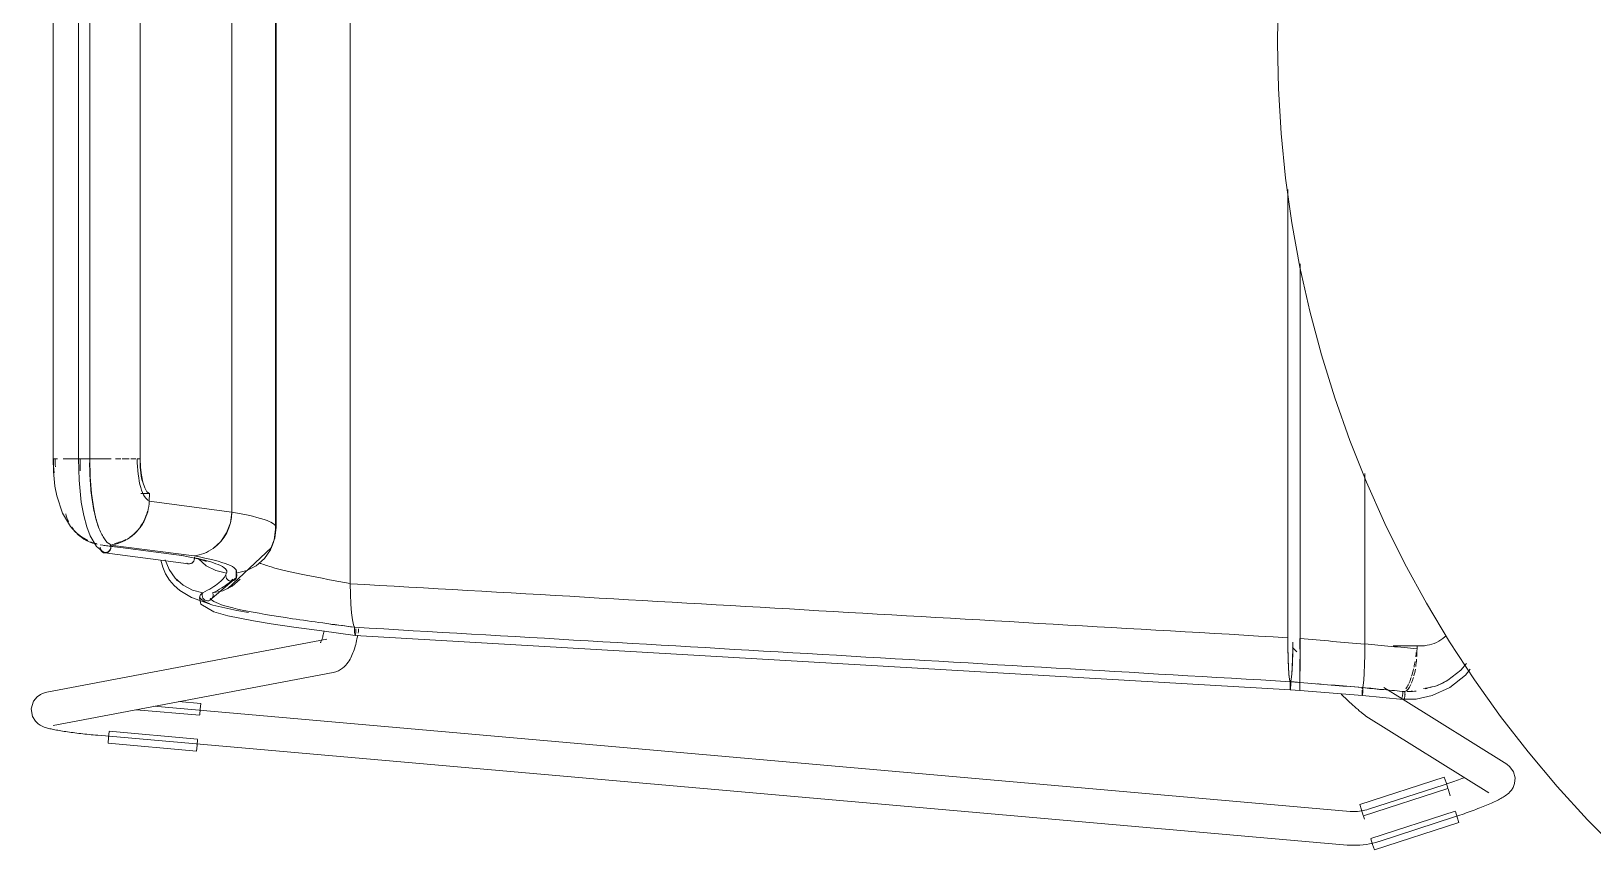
# Model space of a CAD drawing. Header units: millimetres. Extents: x 155927 to 317870, y -36033 to 97293.
# Drawn here: x 174353 to 174907, y 12019 to 12310 of the extents above; entities that cross this region are included whole.
import ezdxf

# ---------------------------------------------------------------- set-up
doc = ezdxf.new("R2010")
doc.units = ezdxf.units.MM
doc.header["$MEASUREMENT"] = 0
doc.layers.add('I-FURN', color=8, linetype='CONTINUOUS', lineweight=9)

msp = doc.modelspace()

# ---------------------------------------------------------------- linework, layer by layer
at = {"layer": 'I-FURN'}
for p, q in [((174466.32, 12497.7), (174466.32, 12114.3)), ((174466.32, 12114.3), (174466.32, 12497.7)), ((174439.82, 12478.39), (174439.82, 12133.6)), ((174439.82, 12133.6), (174439.82, 12478.39)), ((174424.22, 12472.35), (174424.22, 12139.64)), ((174424.22, 12139.64), (174424.22, 12472.35)), ((174360.86, 12453.42), (174360.86, 12158.57)), ((174369.89, 12453.42), (174369.89, 12158.57)), ((174373.86, 12158.57), (174373.86, 12453.42)), ((174391.7, 12453.42), (174391.7, 12158.57)), ((174391.76, 12158.57), (174391.76, 12453.42)), ((174439.97, 12134.14), (174439.97, 12438.94)), ((174795.45, 12314.63), (174795.36, 12306)), ((174795.36, 12306), (174795.68, 12290)), ((174795.68, 12290), (174796.64, 12274.03)), ((174796.64, 12274.03), (174798.24, 12258.11)), ((174798.24, 12258.11), (174800.47, 12242.27)), ((174799.06, 12254.14), (174799.06, 12095.04)), ((174799.06, 12095.04), (174799.06, 12254.14)), ((174800.47, 12242.27), (174803.33, 12226.53)), ((174803.33, 12226.53), (174806.82, 12210.91)), ((174803.37, 12227.78), (174803.37, 12094.78)), ((174803.37, 12094.78), (174803.37, 12227.78)), ((174806.82, 12210.91), (174810.94, 12195.45)), ((174810.94, 12195.45), (174815.67, 12180.17)), ((174815.67, 12180.17), (174821, 12165.09)), ((174821, 12165.09), (174826.94, 12150.23)), ((174360.86, 12158.57), (174361.03, 12158.57)), ((174360.94, 12154.05), (174360.86, 12158.57)), ((174362.35, 12158.57), (174360.87, 12158.57)), ((174361.46, 12148.84), (174360.94, 12154.05)), ((174366.95, 12158.57), (174364.38, 12158.57)), ((174366.97, 12158.57), (174370.14, 12158.57)), ((174370.14, 12158.57), (174367.12, 12158.57)), ((174373.85, 12158.57), (174369.89, 12158.57)), ((174370.04, 12151.01), (174369.89, 12158.57)), ((174369.89, 12158.57), (174369.96, 12158.57)), ((174369.96, 12158.57), (174370.16, 12158.57)), ((174370.16, 12158.57), (174370.46, 12158.57)), ((174370.46, 12158.57), (174370.85, 12158.57)), ((174370.85, 12158.57), (174371.31, 12158.57)), ((174371.31, 12158.57), (174371.8, 12158.57)), ((174371.8, 12158.57), (174372.3, 12158.57)), ((174372.3, 12158.57), (174372.77, 12158.57)), ((174372.77, 12158.57), (174373.19, 12158.57)), ((174373.19, 12158.57), (174373.52, 12158.57)), ((174373.52, 12158.57), (174373.74, 12158.57)), ((174373.74, 12158.57), (174373.85, 12158.57)), ((174373.83, 12158.57), (174377.64, 12158.57)), ((174377.64, 12158.57), (174373.83, 12158.57)), ((174373.85, 12158.57), (174373.94, 12152.16)), ((174381.39, 12158.57), (174377.83, 12158.57)), ((174384.86, 12158.57), (174383.02, 12158.57)), ((174387.84, 12158.57), (174385.38, 12158.57)), ((174390.17, 12158.57), (174388.43, 12158.57)), ((174391.86, 12155.53), (174391.76, 12158.57)), ((174392.18, 12152.68), (174391.86, 12155.53)), ((174826.34, 12092.84), (174826.34, 12153.32)), ((174826.34, 12153.32), (174826.34, 12092.84)), ((174362.11, 12145.35), (174361.46, 12148.84)), ((174370.84, 12143.12), (174370.04, 12151.01)), ((174373.94, 12152.16), (174374.42, 12146.17)), ((174392.69, 12150.19), (174392.18, 12152.68)), ((174393.36, 12148.21), (174392.69, 12150.19)), ((174394.15, 12146.85), (174393.36, 12148.21)), ((174826.94, 12150.23), (174833.46, 12135.62)), ((174364.13, 12139.19), (174362.11, 12145.35)), ((174371.71, 12138.41), (174370.84, 12143.12)), ((174374.42, 12146.17), (174375.25, 12140.74)), ((174392.01, 12146.22), (174395.01, 12146.22)), ((174395.01, 12146.22), (174394.15, 12146.85)), ((174394.95, 12143.5), (174395.01, 12146.22)), ((174424.22, 12139.64), (174394.95, 12143.5)), ((174367, 12134.48), (174364.13, 12139.19)), ((174372.79, 12134.36), (174371.71, 12138.41)), ((174375.25, 12140.74), (174376.05, 12137.24)), ((174376.05, 12137.24), (174376.93, 12134.41)), ((174423.75, 12135.87), (174424.22, 12139.64)), ((174368.83, 12132.5), (174367, 12134.48)), ((174370.9, 12130.83), (174368.83, 12132.5)), ((174373.98, 12131.2), (174372.79, 12134.36)), ((174376.28, 12127.37), (174373.98, 12131.2)), ((174376.93, 12134.41), (174377.12, 12133.9)), ((174420.35, 12129.21), (174422.43, 12132.32)), ((174422.43, 12132.32), (174423.75, 12135.87)), ((174439.82, 12133.6), (174439.34, 12129.81)), ((174439.35, 12129.81), (174439.82, 12133.6)), ((174439.53, 12130.39), (174439.97, 12134.14)), ((174833.46, 12135.62), (174840.56, 12121.28)), ((174373.17, 12129.5), (174370.9, 12130.83)), ((174378.66, 12125.47), (174376.28, 12127.37)), ((174407.3, 12124.11), (174377.6, 12127.96)), ((174383.57, 12127.19), (174378.8, 12127.8)), ((174410.85, 12124.09), (174381.15, 12127.94)), ((174417.61, 12126.72), (174420.35, 12129.21)), ((174422.71, 12112.43), (174438.4, 12127.03)), ((174437.98, 12126.25), (174435.81, 12123.11)), ((174435.81, 12123.11), (174437.98, 12126.24)), ((174437.81, 12125.93), (174439.53, 12130.39)), ((174439.34, 12129.81), (174437.98, 12126.25)), ((174437.98, 12126.24), (174439.35, 12129.81)), ((174438.4, 12127.03), (174439.11, 12128.95)), ((174408.94, 12121.26), (174379.16, 12125.12)), ((174399.09, 12122.58), (174399.75, 12120.07)), ((174399.75, 12120.07), (174400.78, 12117.7)), ((174400.6, 12122.72), (174402, 12119.2)), ((174412.81, 12122.86), (174406.52, 12124.24)), ((174408.26, 12121.5), (174408.7, 12121.31)), ((174408.7, 12121.31), (174409.17, 12121.25)), ((174409.17, 12121.25), (174409.64, 12121.32)), ((174409.64, 12121.32), (174410.08, 12121.5)), ((174410.08, 12121.5), (174410.47, 12121.8)), ((174410.47, 12121.8), (174410.77, 12122.18)), ((174410.77, 12122.18), (174410.96, 12122.63)), ((174410.96, 12122.63), (174411.04, 12123.12)), ((174411.04, 12123.12), (174411, 12123.62)), ((174412.34, 12123.11), (174415.21, 12120.6)), ((174415.24, 12122.11), (174412.81, 12122.86)), ((174415.21, 12120.6), (174418.61, 12118.84)), ((174432.93, 12120.6), (174429.54, 12118.85)), ((174429.54, 12118.84), (174432.94, 12120.6)), ((174435.81, 12123.11), (174432.93, 12120.6)), ((174432.94, 12120.6), (174435.81, 12123.11)), ((174840.56, 12121.28), (174848.23, 12107.24)), ((174400.78, 12117.7), (174402.15, 12115.5)), ((174402, 12119.2), (174404.18, 12116.12)), ((174402.15, 12115.5), (174403.84, 12113.53)), ((174405.03, 12115.24), (174404.18, 12116.12)), ((174404.18, 12116.12), (174407, 12113.64)), ((174416.51, 12108.32), (174425.93, 12116.44)), ((174418.61, 12118.84), (174422.32, 12117.95)), ((174422.04, 12117.27), (174422.22, 12117.71)), ((174422.16, 12117.48), (174422.12, 12116.98)), ((174422.12, 12116.98), (174422.21, 12116.49)), ((174422.13, 12116.99), (174422.16, 12117.48)), ((174422.21, 12116.5), (174422.13, 12116.99)), ((174422.16, 12117.48), (174422.33, 12117.95)), ((174422.32, 12117.95), (174422.16, 12117.48)), ((174422.41, 12116.05), (174422.21, 12116.5)), ((174422.21, 12116.49), (174422.41, 12116.04)), ((174422.72, 12115.66), (174422.41, 12116.05)), ((174422.41, 12116.04), (174422.72, 12115.66)), ((174423.13, 12115.37), (174422.72, 12115.66)), ((174422.72, 12115.66), (174423.12, 12115.36)), ((174423.12, 12115.36), (174423.59, 12115.18)), ((174423.59, 12115.18), (174423.13, 12115.37)), ((174424.08, 12115.11), (174423.59, 12115.18)), ((174423.59, 12115.18), (174424.08, 12115.11)), ((174424.57, 12115.18), (174424.08, 12115.11)), ((174424.08, 12115.11), (174424.57, 12115.18)), ((174427.22, 12115.77), (174424.38, 12113.38)), ((174424.38, 12113.37), (174427.21, 12115.77)), ((174425.03, 12115.37), (174424.57, 12115.18)), ((174424.57, 12115.18), (174425.03, 12115.36)), ((174425.43, 12115.66), (174425.03, 12115.37)), ((174425.03, 12115.36), (174425.43, 12115.66)), ((174425.74, 12116.05), (174425.43, 12115.66)), ((174425.43, 12115.66), (174425.75, 12116.04)), ((174425.95, 12116.5), (174425.74, 12116.05)), ((174425.75, 12116.04), (174425.95, 12116.49)), ((174425.8, 12116.14), (174425.85, 12119.02)), ((174425.83, 12117.95), (174429.54, 12118.84)), ((174425.83, 12117.95), (174425.99, 12117.48)), ((174425.99, 12117.48), (174425.83, 12117.95)), ((174426.03, 12116.99), (174425.95, 12116.5)), ((174425.95, 12116.49), (174426.03, 12116.98)), ((174425.99, 12117.48), (174426.03, 12116.99)), ((174426.03, 12116.98), (174425.99, 12117.48)), ((174403.84, 12113.53), (174405.8, 12111.79)), ((174405.8, 12111.79), (174409.91, 12109.29)), ((174407, 12113.64), (174410.32, 12111.9)), ((174409.91, 12109.29), (174417.54, 12106.61)), ((174410.32, 12111.9), (174413.95, 12110.99)), ((174412.74, 12109.17), (174413.03, 12110.09)), ((174413.27, 12106.99), (174412.74, 12109.17)), ((174413.75, 12110.03), (174413.79, 12110.52)), ((174413.79, 12110.52), (174413.75, 12110.02)), ((174413.82, 12109.53), (174413.75, 12110.03)), ((174413.75, 12110.02), (174413.82, 12109.53)), ((174413.79, 12110.52), (174413.96, 12110.99)), ((174413.95, 12110.99), (174413.79, 12110.52)), ((174414.02, 12109.08), (174413.82, 12109.53)), ((174413.82, 12109.53), (174414.02, 12109.07)), ((174414.33, 12108.69), (174414.02, 12109.08)), ((174414.02, 12109.07), (174414.32, 12108.69)), ((174417.32, 12109.03), (174417, 12108.65)), ((174417.01, 12108.65), (174417.32, 12109.03)), ((174417.53, 12109.48), (174417.32, 12109.03)), ((174417.32, 12109.03), (174417.53, 12109.48)), ((174421.05, 12111.73), (174417.44, 12110.94)), ((174417.44, 12110.94), (174421.06, 12111.73)), ((174417.44, 12110.94), (174417.59, 12110.47)), ((174417.59, 12110.47), (174417.44, 12110.94)), ((174417.62, 12109.97), (174417.53, 12109.48)), ((174417.53, 12109.48), (174417.62, 12109.97)), ((174417.59, 12110.47), (174417.62, 12109.97)), ((174417.62, 12109.97), (174417.59, 12110.47)), ((174424.38, 12113.38), (174421.05, 12111.73)), ((174421.06, 12111.73), (174424.38, 12113.37)), ((174466.32, 12114.3), (174466.38, 12110.53)), ((174466.38, 12110.53), (174466.32, 12114.22)), ((174466.38, 12110.53), (174466.53, 12106.99)), ((174466.53, 12106.99), (174466.38, 12110.46)), ((174417.9, 12104.22), (174413.27, 12106.99)), ((174414.32, 12108.69), (174414.72, 12108.39)), ((174414.72, 12108.39), (174414.33, 12108.69)), ((174415.17, 12108.19), (174414.72, 12108.39)), ((174414.72, 12108.39), (174415.17, 12108.19)), ((174415.66, 12108.12), (174415.17, 12108.19)), ((174415.17, 12108.19), (174415.66, 12108.12)), ((174416.14, 12108.18), (174415.66, 12108.12)), ((174415.66, 12108.12), (174416.14, 12108.18)), ((174416.6, 12108.36), (174416.14, 12108.18)), ((174416.14, 12108.18), (174416.6, 12108.36)), ((174416.78, 12108.47), (174416.57, 12108.34)), ((174417, 12108.65), (174416.6, 12108.36)), ((174416.6, 12108.36), (174417.01, 12108.65)), ((174417.54, 12106.61), (174426.06, 12104.72)), ((174422.9, 12102.81), (174417.9, 12104.22)), ((174426.06, 12104.72), (174430.13, 12103.99)), ((174466.53, 12106.99), (174466.77, 12103.89)), ((174466.77, 12103.89), (174466.54, 12106.94)), ((174466.77, 12103.89), (174467.08, 12101.4)), ((174467.09, 12101.39), (174466.78, 12103.86)), ((174848.23, 12107.24), (174856.46, 12093.52)), ((174431.92, 12101.01), (174422.9, 12102.81)), ((174438.24, 12099.97), (174431.92, 12101.01)), ((174446.25, 12098.79), (174438.24, 12099.97)), ((174456.18, 12097.44), (174446.25, 12098.79)), ((174467.08, 12101.4), (174467.45, 12099.65)), ((174467.45, 12099.65), (174467.09, 12101.39)), ((174467.85, 12098.74), (174467.45, 12099.65)), ((174467.45, 12099.65), (174467.85, 12098.75)), ((174467.85, 12098.75), (174467.83, 12098.28)), ((174467.83, 12098.27), (174467.85, 12098.74)), ((174467.83, 12098.28), (174467.83, 12097.78)), ((174467.83, 12097.78), (174467.83, 12098.27)), ((174468.25, 12097.74), (174468.25, 12098.24)), ((174468.25, 12098.24), (174468.25, 12097.74)), ((174469.17, 12097.4), (174469.27, 12098.13)), ((174457.96, 12094.48), (174358.67, 12075.66)), ((174455.73, 12093.26), (174455.75, 12093.28)), ((174455.75, 12093.28), (174455.79, 12093.36)), ((174455.79, 12093.36), (174455.84, 12093.44)), ((174455.84, 12093.44), (174455.91, 12093.6)), ((174455.91, 12093.6), (174456, 12093.79)), ((174456, 12093.79), (174456.09, 12094.02)), ((174456.09, 12094.02), (174456.19, 12094.29)), ((174468.04, 12095.88), (174456.18, 12097.44)), ((174456.19, 12094.29), (174456.3, 12094.59)), ((174456.3, 12094.59), (174456.41, 12094.93)), ((174456.41, 12094.93), (174456.52, 12095.3)), ((174456.52, 12095.3), (174456.62, 12095.69)), ((174456.62, 12095.69), (174456.73, 12096.11)), ((174456.73, 12096.11), (174456.83, 12096.56)), ((174456.83, 12096.56), (174456.93, 12097.03)), ((174456.93, 12097.03), (174457.03, 12097.52)), ((174467.83, 12097.78), (174467.84, 12097.29)), ((174467.84, 12097.28), (174467.83, 12097.78)), ((174467.84, 12097.29), (174467.86, 12096.83)), ((174467.86, 12096.83), (174467.84, 12097.28)), ((174467.86, 12096.83), (174467.89, 12096.44)), ((174467.89, 12096.44), (174467.86, 12096.83)), ((174467.89, 12096.44), (174467.94, 12096.15)), ((174467.94, 12096.14), (174467.89, 12096.44)), ((174467.94, 12096.15), (174467.99, 12095.95)), ((174467.99, 12095.95), (174467.94, 12096.14)), ((174467.99, 12095.95), (174468.04, 12095.88)), ((174468.04, 12095.88), (174467.99, 12095.95)), ((174468.04, 12095.88), (174468.09, 12095.94)), ((174468.09, 12095.94), (174468.04, 12095.88)), ((174468.04, 12095.88), (174799.95, 12076.59)), ((174468.06, 12092.01), (174468.23, 12092.64)), ((174468.09, 12095.94), (174468.14, 12096.13)), ((174468.14, 12096.12), (174468.09, 12095.94)), ((174468.14, 12096.13), (174468.19, 12096.42)), ((174468.19, 12096.41), (174468.14, 12096.12)), ((174468.19, 12096.42), (174468.22, 12096.8)), ((174468.22, 12096.79), (174468.19, 12096.41)), ((174468.22, 12096.8), (174468.24, 12097.25)), ((174468.25, 12097.24), (174468.22, 12096.79)), ((174468.23, 12092.64), (174468.39, 12093.29)), ((174468.24, 12097.25), (174468.25, 12097.74)), ((174468.25, 12097.74), (174468.25, 12097.24)), ((174468.39, 12093.29), (174468.55, 12093.94)), ((174468.55, 12093.94), (174468.69, 12094.61)), ((174468.69, 12094.61), (174468.82, 12095.29)), ((174468.82, 12095.29), (174468.95, 12095.98)), ((174469.06, 12096.69), (174469.17, 12097.4)), ((174799.06, 12095.04), (174799.08, 12091.26)), ((174800.82, 12091.25), (174800.84, 12093.51)), ((174803.25, 12090.99), (174803.24, 12094.77)), ((174803.24, 12094.77), (174803.25, 12090.99)), ((174803.37, 12094.78), (174803.37, 12090.99)), ((174803.37, 12090.99), (174803.37, 12094.78)), ((174826.31, 12089.08), (174826.34, 12092.84)), ((174826.34, 12092.72), (174826.31, 12089.07)), ((174856.46, 12093.52), (174865.23, 12080.14)), ((174465.52, 12086.32), (174465.88, 12086.86)), ((174465.88, 12086.86), (174466.21, 12087.4)), ((174466.21, 12087.4), (174466.5, 12087.93)), ((174466.5, 12087.93), (174466.77, 12088.49)), ((174466.77, 12088.49), (174467.02, 12089.05)), ((174467.02, 12089.05), (174467.26, 12089.62)), ((174467.26, 12089.62), (174467.48, 12090.2)), ((174467.48, 12090.2), (174467.68, 12090.79)), ((174467.68, 12090.79), (174467.88, 12091.4)), ((174467.88, 12091.4), (174468.06, 12092.01)), ((174799.08, 12091.26), (174799.16, 12087.7)), ((174799.16, 12087.7), (174799.28, 12084.57)), ((174800.61, 12084.58), (174800.74, 12087.7)), ((174800.7, 12091.56), (174802.23, 12090.08)), ((174800.74, 12087.7), (174800.82, 12091.25)), ((174803.26, 12084.31), (174803.25, 12087.43)), ((174803.25, 12087.43), (174803.26, 12084.31)), ((174803.37, 12090.99), (174803.36, 12087.43)), ((174803.36, 12087.42), (174803.37, 12090.99)), ((174803.36, 12087.42), (174803.36, 12084.3)), ((174803.36, 12084.29), (174803.36, 12087.42)), ((174826.31, 12088.98), (174826.24, 12085.54)), ((174826.24, 12085.54), (174826.31, 12088.98)), ((174836.38, 12092.13), (174846.13, 12092.13)), ((174844.89, 12092.19), (174844.89, 12091.14)), ((174360.9, 12063.87), (174460.19, 12082.69)), ((174460.19, 12082.69), (174461.18, 12082.95)), ((174461.18, 12082.95), (174462.08, 12083.31)), ((174462.08, 12083.31), (174462.87, 12083.75)), ((174462.87, 12083.75), (174463.55, 12084.23)), ((174463.55, 12084.23), (174464.15, 12084.74)), ((174464.15, 12084.74), (174464.67, 12085.26)), ((174464.67, 12085.26), (174465.12, 12085.79)), ((174465.12, 12085.79), (174465.52, 12086.32)), ((174799.28, 12084.57), (174799.45, 12082.06)), ((174799.45, 12082.06), (174799.64, 12080.31)), ((174800.26, 12080.33), (174800.45, 12082.09)), ((174800.45, 12082.09), (174800.61, 12084.58)), ((174803.27, 12081.81), (174803.26, 12084.31)), ((174803.26, 12084.31), (174803.27, 12081.81)), ((174803.29, 12080.06), (174803.27, 12081.81)), ((174803.27, 12081.81), (174803.29, 12080.06)), ((174803.34, 12081.79), (174803.33, 12080.04)), ((174803.33, 12080.04), (174803.34, 12081.79)), ((174803.36, 12084.29), (174803.34, 12081.79)), ((174803.34, 12081.79), (174803.36, 12084.29)), ((174825.97, 12079.97), (174826.13, 12082.44)), ((174826.12, 12082.4), (174825.97, 12079.96)), ((174826.24, 12085.48), (174826.12, 12082.44)), ((174826.13, 12082.44), (174826.24, 12085.54)), ((174860.4, 12083.46), (174855.82, 12079.97)), ((174862.06, 12081.73), (174856.53, 12077.39)), ((174862.39, 12085.85), (174860.4, 12083.46)), ((174863.74, 12083.83), (174862.06, 12081.73)), ((174799.64, 12080.31), (174799.85, 12079.43)), ((174799.85, 12079.43), (174799.84, 12078.96)), ((174799.84, 12078.96), (174799.84, 12078.46)), ((174799.84, 12078.46), (174799.84, 12077.97)), ((174799.84, 12077.97), (174799.86, 12077.52)), ((174799.86, 12077.52), (174799.87, 12077.14)), ((174799.87, 12077.14), (174799.9, 12076.84)), ((174799.9, 12076.84), (174799.92, 12076.66)), ((174799.92, 12076.66), (174799.95, 12076.59)), ((174799.95, 12076.59), (174799.98, 12076.66)), ((174803.31, 12076.32), (174799.95, 12076.59)), ((174799.98, 12076.66), (174800, 12076.85)), ((174800, 12076.85), (174800.03, 12077.14)), ((174800.03, 12077.14), (174800.04, 12077.53)), ((174800.04, 12077.53), (174800.06, 12077.98)), ((174800.05, 12079.43), (174800.26, 12080.33)), ((174800.06, 12078.96), (174800.05, 12079.43)), ((174800.06, 12078.47), (174800.06, 12078.96)), ((174800.06, 12077.98), (174800.06, 12078.47)), ((174803.3, 12078.69), (174803.3, 12079.16)), ((174803.3, 12079.16), (174803.3, 12078.69)), ((174803.3, 12078.2), (174803.3, 12078.69)), ((174803.3, 12078.69), (174803.3, 12078.19)), ((174803.3, 12077.71), (174803.3, 12078.2)), ((174803.3, 12078.19), (174803.3, 12077.7)), ((174803.3, 12077.25), (174803.3, 12077.71)), ((174803.3, 12077.7), (174803.3, 12077.25)), ((174803.3, 12076.87), (174803.3, 12077.25)), ((174803.3, 12077.25), (174803.3, 12076.87)), ((174803.32, 12077.25), (174803.31, 12076.87)), ((174803.31, 12076.86), (174803.32, 12077.24)), ((174803.31, 12076.87), (174803.31, 12076.57)), ((174803.31, 12076.57), (174803.31, 12076.86)), ((174803.31, 12076.39), (174803.31, 12076.32)), ((174803.31, 12076.32), (174803.31, 12076.39)), ((174803.31, 12076.38), (174803.31, 12076.32)), ((174803.31, 12076.32), (174803.31, 12076.38)), ((174803.31, 12076.32), (174825.51, 12074.49)), ((174803.33, 12080.04), (174803.32, 12079.16)), ((174803.32, 12079.15), (174803.33, 12080.04)), ((174803.32, 12079.16), (174803.32, 12078.69)), ((174803.32, 12078.68), (174803.32, 12079.15)), ((174803.32, 12078.69), (174803.32, 12078.19)), ((174803.32, 12078.19), (174803.32, 12078.68)), ((174803.32, 12078.19), (174803.32, 12077.7)), ((174803.32, 12077.7), (174803.32, 12078.19)), ((174803.32, 12077.7), (174803.32, 12077.25)), ((174803.32, 12077.24), (174803.32, 12077.7)), ((174825.42, 12077.33), (174825.41, 12076.85)), ((174825.41, 12076.86), (174825.42, 12077.33)), ((174825.41, 12076.36), (174825.41, 12075.86)), ((174825.41, 12075.87), (174825.41, 12076.36)), ((174825.42, 12075.42), (174825.41, 12075.87)), ((174825.41, 12075.86), (174825.42, 12075.41)), ((174825.79, 12078.23), (174825.6, 12077.34)), ((174825.6, 12077.34), (174825.8, 12078.23)), ((174825.61, 12076.87), (174825.6, 12077.34)), ((174825.6, 12077.34), (174825.61, 12076.87)), ((174825.6, 12075.43), (174825.61, 12075.88)), ((174825.61, 12075.88), (174825.6, 12075.43)), ((174825.61, 12076.37), (174825.61, 12076.87)), ((174825.61, 12076.87), (174825.61, 12076.37)), ((174825.61, 12075.88), (174825.61, 12076.37)), ((174825.61, 12076.37), (174825.61, 12075.88)), ((174825.8, 12078.23), (174825.97, 12079.97)), ((174825.97, 12079.95), (174825.8, 12078.23)), ((174839.59, 12073.37), (174833.15, 12077.41)), ((174856.53, 12077.39), (174850.22, 12074.49)), ((174855.82, 12079.97), (174852.13, 12078.06)), ((174865.23, 12080.14), (174874.52, 12067.12)), ((174353.91, 12072.53), (174353.08, 12069.78)), ((174353.91, 12072.53), (174355.23, 12074.1)), ((174355.23, 12074.1), (174356.31, 12074.85)), ((174356.31, 12074.85), (174357.12, 12075.23)), ((174357.12, 12075.23), (174357.74, 12075.44)), ((174357.74, 12075.44), (174358.25, 12075.58)), ((174358.25, 12075.58), (174358.67, 12075.66)), ((174821.12, 12033.4), (174396.62, 12070.69)), ((174413.26, 12071.73), (174405.36, 12072.42)), ((174413.26, 12071.73), (174413.08, 12069.69)), ((174818.47, 12074.52), (174818, 12074.96)), ((174818.93, 12074.09), (174818.47, 12074.52)), ((174819.39, 12073.66), (174818.93, 12074.09)), ((174819.83, 12073.25), (174819.39, 12073.66)), ((174820.27, 12072.85), (174819.83, 12073.25)), ((174820.69, 12072.45), (174820.27, 12072.85)), ((174821.1, 12072.07), (174820.69, 12072.45)), ((174821.51, 12071.71), (174821.1, 12072.07)), ((174821.9, 12071.35), (174821.51, 12071.71)), ((174822.27, 12071.01), (174821.9, 12071.35)), ((174822.64, 12070.68), (174822.27, 12071.01)), ((174822.99, 12070.36), (174822.64, 12070.68)), ((174823.33, 12070.06), (174822.99, 12070.36)), ((174825.44, 12075.04), (174825.42, 12075.42)), ((174825.42, 12075.41), (174825.44, 12075.03)), ((174825.46, 12074.74), (174825.44, 12075.04)), ((174825.44, 12075.03), (174825.46, 12074.74)), ((174825.46, 12074.74), (174825.48, 12074.55)), ((174825.48, 12074.56), (174825.46, 12074.74)), ((174825.51, 12074.49), (174825.48, 12074.56)), ((174825.48, 12074.55), (174825.51, 12074.49)), ((174825.54, 12074.56), (174825.51, 12074.49)), ((174825.51, 12074.49), (174825.54, 12074.56)), ((174825.51, 12074.49), (174840, 12073.07)), ((174825.54, 12074.56), (174825.56, 12074.75)), ((174825.58, 12075.05), (174825.56, 12074.75)), ((174825.56, 12074.75), (174825.58, 12075.04)), ((174825.58, 12075.04), (174825.6, 12075.43)), ((174825.6, 12075.43), (174825.58, 12075.05)), ((174844.57, 12073.28), (174839.11, 12073.19)), ((174876.73, 12050.1), (174839.97, 12073.14)), ((174850.22, 12074.49), (174844.57, 12073.28)), ((174353.08, 12069.78), (174353.56, 12067.02)), ((174353.56, 12067.02), (174354.6, 12065.36)), ((174354.6, 12065.36), (174355.51, 12064.51)), ((174390.28, 12069.48), (174412.88, 12067.5)), ((174413.08, 12069.69), (174412.89, 12067.62)), ((174823.65, 12069.77), (174823.33, 12070.06)), ((174823.96, 12069.5), (174823.65, 12069.77)), ((174824.25, 12069.24), (174823.96, 12069.5)), ((174824.53, 12069), (174824.25, 12069.24)), ((174824.8, 12068.77), (174824.53, 12069)), ((174825.05, 12068.56), (174824.8, 12068.77)), ((174825.29, 12068.35), (174825.05, 12068.56)), ((174825.52, 12068.16), (174825.29, 12068.35)), ((174825.74, 12067.98), (174825.52, 12068.16)), ((174825.97, 12067.81), (174825.74, 12067.98)), ((174826.2, 12067.64), (174825.97, 12067.81)), ((174826.45, 12067.45), (174826.2, 12067.64)), ((174826.78, 12067.24), (174826.45, 12067.45)), ((174826.78, 12067.24), (174870.36, 12039.93)), ((174874.52, 12067.12), (174884.33, 12054.48)), ((174355.51, 12064.51), (174356.21, 12064.03)), ((174356.21, 12064.03), (174356.77, 12063.72)), ((174356.77, 12063.72), (174357.25, 12063.51)), ((174357.25, 12063.51), (174357.68, 12063.34)), ((174357.68, 12063.34), (174358.08, 12063.2)), ((174358.08, 12063.2), (174358.48, 12063.07)), ((174358.48, 12063.07), (174358.87, 12062.96)), ((174358.87, 12062.96), (174359.27, 12062.85)), ((174359.27, 12062.85), (174359.69, 12062.75)), ((174359.69, 12062.75), (174360.11, 12062.65)), ((174360.11, 12062.65), (174360.56, 12062.55)), ((174360.56, 12062.55), (174361.02, 12062.45)), ((174361.02, 12062.45), (174361.49, 12062.36)), ((174361.49, 12062.36), (174361.99, 12062.26)), ((174361.99, 12062.26), (174362.5, 12062.17)), ((174362.5, 12062.17), (174363.04, 12062.07)), ((174363.04, 12062.07), (174363.59, 12061.98)), ((174363.59, 12061.98), (174364.16, 12061.89)), ((174364.16, 12061.89), (174364.74, 12061.8)), ((174364.74, 12061.8), (174365.35, 12061.7)), ((174365.35, 12061.7), (174365.97, 12061.61)), ((174365.97, 12061.61), (174366.6, 12061.52)), ((174366.6, 12061.52), (174367.25, 12061.43)), ((174367.25, 12061.43), (174367.91, 12061.35)), ((174367.91, 12061.35), (174368.59, 12061.26)), ((174368.59, 12061.26), (174369.28, 12061.17)), ((174369.28, 12061.17), (174369.97, 12061.09)), ((174369.97, 12061.09), (174370.68, 12061.01)), ((174370.68, 12061.01), (174371.4, 12060.93)), ((174371.4, 12060.93), (174372.13, 12060.85)), ((174372.13, 12060.85), (174372.86, 12060.77)), ((174372.86, 12060.77), (174373.6, 12060.69)), ((174373.6, 12060.69), (174374.34, 12060.62)), ((174374.34, 12060.62), (174375.09, 12060.55)), ((174375.09, 12060.55), (174375.84, 12060.48)), ((174375.84, 12060.48), (174376.59, 12060.41)), ((174376.59, 12060.41), (174376.75, 12060.39)), ((174376.75, 12060.39), (174820.07, 12021.45)), ((174380.36, 12057.58), (174380.54, 12059.62)), ((174380.54, 12059.62), (174380.72, 12061.69)), ((174412.14, 12059.05), (174380.73, 12061.81)), ((174411.77, 12054.82), (174380.36, 12057.58)), ((174411.95, 12056.86), (174411.77, 12054.82)), ((174412.13, 12058.93), (174411.95, 12056.86)), ((174884.33, 12054.48), (174894.64, 12042.24)), ((174877.85, 12049.21), (174876.73, 12050.1)), ((174877.85, 12049.21), (174879.08, 12047.48)), ((174854.55, 12045.58), (174824.54, 12035.89)), ((174854.5, 12042.86), (174827.69, 12034.14)), ((174854.83, 12042.96), (174854.5, 12042.86)), ((174854.55, 12045.58), (174855.18, 12043.62)), ((174855.52, 12043.19), (174854.83, 12042.96)), ((174855.18, 12043.62), (174855.81, 12041.65)), ((174856.21, 12043.42), (174855.52, 12043.19)), ((174856.89, 12043.65), (174856.21, 12043.42)), ((174857.57, 12043.89), (174856.89, 12043.65)), ((174858.25, 12044.12), (174857.57, 12043.89)), ((174858.91, 12044.36), (174858.25, 12044.12)), ((174859.57, 12044.59), (174858.91, 12044.36)), ((174860.22, 12044.83), (174859.57, 12044.59)), ((174860.85, 12045.06), (174860.22, 12044.83)), ((174861.48, 12045.3), (174860.85, 12045.06)), ((174879.49, 12043.28), (174878.97, 12041.89)), ((174879.08, 12047.48), (174879.67, 12045.25)), ((174879.67, 12045.25), (174879.49, 12043.28)), ((174825.85, 12031.84), (174855.85, 12041.53)), ((174856.68, 12038.96), (174855.89, 12041.41)), ((174872.82, 12037.05), (174872.32, 12036.81)), ((174873.29, 12037.28), (174872.82, 12037.05)), ((174873.75, 12037.51), (174873.29, 12037.28)), ((174874.19, 12037.74), (174873.75, 12037.51)), ((174874.61, 12037.97), (174874.19, 12037.74)), ((174875.02, 12038.2), (174874.61, 12037.97)), ((174875.42, 12038.43), (174875.02, 12038.2)), ((174875.81, 12038.67), (174875.42, 12038.43)), ((174876.2, 12038.93), (174875.81, 12038.67)), ((174876.59, 12039.21), (174876.2, 12038.93)), ((174876.99, 12039.52), (174876.59, 12039.21)), ((174877.42, 12039.89), (174876.99, 12039.52)), ((174877.88, 12040.35), (174877.42, 12039.89)), ((174878.4, 12040.98), (174877.88, 12040.35)), ((174878.97, 12041.89), (174878.4, 12040.98)), ((174894.64, 12042.24), (174905.43, 12030.43)), ((174821.15, 12033.4), (174821.12, 12033.4)), ((174821.81, 12033.35), (174821.15, 12033.4)), ((174822.48, 12033.33), (174821.81, 12033.35)), ((174823.14, 12033.34), (174822.48, 12033.33)), ((174823.8, 12033.38), (174823.14, 12033.34)), ((174824.46, 12033.44), (174823.8, 12033.38)), ((174825.11, 12033.53), (174824.46, 12033.44)), ((174825.17, 12033.93), (174824.54, 12035.89)), ((174825.77, 12033.65), (174825.11, 12033.53)), ((174825.81, 12031.96), (174825.17, 12033.93)), ((174826.41, 12033.79), (174825.77, 12033.65)), ((174826.25, 12030.58), (174825.88, 12031.75)), ((174827.05, 12033.95), (174826.41, 12033.79)), ((174827.69, 12034.14), (174827.05, 12033.95)), ((174858.46, 12033.46), (174828.45, 12023.77)), ((174831.4, 12022.73), (174858.21, 12031.44)), ((174858.66, 12031.59), (174858.21, 12031.44)), ((174858.5, 12033.34), (174859.13, 12031.37)), ((174859.4, 12031.84), (174858.66, 12031.59)), ((174859.13, 12031.37), (174859.76, 12029.42)), ((174860.14, 12032.08), (174859.4, 12031.84)), ((174860.87, 12032.33), (174860.14, 12032.08)), ((174861.6, 12032.58), (174860.87, 12032.33)), ((174862.32, 12032.84), (174861.6, 12032.58)), ((174863.04, 12033.09), (174862.32, 12032.84)), ((174863.75, 12033.34), (174863.04, 12033.09)), ((174864.44, 12033.6), (174863.75, 12033.34)), ((174865.13, 12033.85), (174864.44, 12033.6)), ((174865.81, 12034.11), (174865.13, 12033.85)), ((174866.48, 12034.36), (174865.81, 12034.11)), ((174867.13, 12034.62), (174866.48, 12034.36)), ((174867.77, 12034.87), (174867.13, 12034.62)), ((174868.4, 12035.12), (174867.77, 12034.87)), ((174869.01, 12035.37), (174868.4, 12035.12)), ((174869.6, 12035.61), (174869.01, 12035.37)), ((174870.18, 12035.86), (174869.6, 12035.61)), ((174870.74, 12036.1), (174870.18, 12035.86)), ((174871.29, 12036.34), (174870.74, 12036.1)), ((174871.81, 12036.58), (174871.29, 12036.34)), ((174872.32, 12036.81), (174871.81, 12036.58)), ((174859.76, 12029.42), (174829.76, 12019.73)), ((174905.43, 12030.43), (174916.68, 12019.05)), ((174820.07, 12021.44), (174821.21, 12021.37)), ((174821.21, 12021.37), (174822.35, 12021.34)), ((174822.35, 12021.34), (174823.5, 12021.35)), ((174823.5, 12021.35), (174824.64, 12021.41)), ((174824.64, 12021.41), (174825.77, 12021.51)), ((174825.77, 12021.51), (174826.91, 12021.67)), ((174826.91, 12021.67), (174828.03, 12021.86)), ((174828.03, 12021.86), (174829.15, 12022.1)), ((174829.13, 12021.68), (174828.49, 12023.66)), ((174829.76, 12019.73), (174829.13, 12021.68)), ((174829.15, 12022.1), (174830.25, 12022.39)), ((174830.25, 12022.39), (174831.35, 12022.72)), ((174831.35, 12022.72), (174831.4, 12022.73))]:
    msp.add_line(p, q, dxfattribs=at)
for centre, major_axis, ratio, start_param, end_param in [((174365.13, 12158.57), (0, -12.4), 0.287441, 4.712389, 4.950404), ((174376.61, 12158.57), (15.75, 0), 0.000004, 5.8107, 5.99294), ((174409.15, 12139.77), (0, -15.78), 0.955139, 0.595876, 1.562553), ((174409.15, 12139.77), (0, -15.78), 0.955139, 0.354206, 0.595753), ((174409.17, 12123.21), (0, -1.96), 0.955139, 5.775592, 8.064923), ((174409.15, 12139.77), (0, -15.78), 0.955139, 0.112537, 0.354036)]:
    msp.add_ellipse(centre, major_axis=major_axis, ratio=ratio, start_param=start_param, end_param=end_param, dxfattribs=at)
for points in [[(174361.17, 12153.6), (174361.01, 12155.18), (174360.94, 12156.86), (174360.95, 12158.57)], [(174370.44, 12154.31), (174370.41, 12155.72), (174370.4, 12157.14), (174370.43, 12158.57)], [(174381.15, 12128.14), (174380.43, 12128.49), (174379.02, 12129.8), (174377.12, 12133.5), (174375.6, 12138.57), (174374.49, 12144.71), (174373.86, 12151.57), (174373.78, 12156.22), (174373.83, 12158.57)], [(174394.93, 12143.75), (174393.82, 12144), (174391.65, 12147.39), (174390.69, 12154.78), (174390.63, 12158.57)], [(174391.7, 12157.73), (174391.76, 12154.95), (174392.03, 12151.81), (174392.64, 12150.19)], [(174381.15, 12127.94), (174382.39, 12128.08), (174384.76, 12128.67), (174388.1, 12130.43), (174390.94, 12132.96), (174393.13, 12136.1), (174394.55, 12139.7), (174394.91, 12142.21), (174394.95, 12143.5)], [(174365.3, 12138.97), (174365.56, 12138.01), (174365.91, 12137.08), (174366.33, 12136.18)], [(174439.82, 12133.6), (174439.92, 12133.78), (174439.97, 12133.96), (174439.97, 12134.14)], [(174376.19, 12128.42), (174375.54, 12128.58), (174374.89, 12128.77), (174374.26, 12129.02)], [(174381.3, 12127.67), (174381.31, 12127.59), (174381.33, 12127.43), (174381.33, 12127.26), (174381.33, 12127.18)], [(174386.66, 12129.92), (174385.4, 12129.22), (174384.03, 12128.82), (174382.65, 12128.48)], [(174410.85, 12124.09), (174416.35, 12123.07), (174424.41, 12121.02), (174426.38, 12118.98), (174425.83, 12117.95)], [(174632.56, 12104.63), (174577.1, 12107.83), (174521.68, 12111.02), (174466.32, 12114.22)], [(174799.06, 12095.04), (174743.53, 12098.24), (174688, 12101.44), (174632.56, 12104.63)], [(174458.68, 12099.92), (174461.71, 12099.54), (174464.78, 12099.15), (174467.84, 12098.76)], [(174799.85, 12079.43), (174744.45, 12082.65), (174633.68, 12089.09), (174523.09, 12095.53), (174467.85, 12098.74)], [(174814.86, 12093.75), (174811.04, 12094.09), (174807.2, 12094.44), (174803.37, 12094.78)], [(174826.34, 12092.72), (174822.52, 12093.06), (174818.69, 12093.4), (174814.86, 12093.75)], [(174826.34, 12092.84), (174829.47, 12092.53), (174835.72, 12091.94), (174841.86, 12091.4), (174844.89, 12091.14)], [(174855.08, 12095.55), (174854.98, 12095.46), (174854.88, 12095.38), (174854.78, 12095.29)], [(174844.72, 12087.42), (174844.65, 12086.52), (174844.55, 12085.64), (174844.42, 12084.79)], [(174844.48, 12088.3), (174844.54, 12088.77), (174844.59, 12089.25), (174844.64, 12089.73)], [(174844.89, 12091.14), (174844.88, 12090.19), (174844.85, 12089.26), (174844.79, 12088.34)], [(174846.41, 12092.13), (174845.9, 12092.12), (174845.4, 12092.14), (174844.89, 12092.19)], [(174842.98, 12081.36), (174843.23, 12082.16), (174843.45, 12083.03), (174843.67, 12083.95)], [(174844.29, 12083.93), (174844.15, 12083.09), (174843.98, 12082.29), (174843.79, 12081.55)], [(174843.83, 12084.61), (174843.96, 12085.26), (174844.1, 12085.92), (174844.22, 12086.6)], [(174799.85, 12079.42), (174800.43, 12079.38), (174801.58, 12079.29), (174802.74, 12079.2), (174803.32, 12079.16)], [(174800.05, 12079.43), (174800.07, 12078.84), (174800.06, 12077.33), (174799.99, 12076.59), (174799.95, 12076.59)], [(174800.05, 12079.43), (174800.59, 12079.39), (174801.68, 12079.3), (174802.76, 12079.21), (174803.3, 12079.16)], [(174825.6, 12077.34), (174821.89, 12077.64), (174814.47, 12078.25), (174807.03, 12078.85), (174803.32, 12079.15)], [(174810.86, 12078.53), (174810.44, 12078.57), (174810.03, 12078.6), (174809.62, 12078.64)], [(174825.42, 12077.33), (174821.77, 12077.63), (174818.12, 12077.93), (174814.47, 12078.24)], [(174825.42, 12077.33), (174827.79, 12077.09), (174830.15, 12076.86), (174832.5, 12076.62)], [(174825.6, 12077.34), (174828.13, 12077.1), (174833.16, 12076.62), (174838.11, 12076.14), (174840.56, 12075.9)], [(174839.25, 12073.25), (174839.3, 12073.29), (174839.39, 12073.41), (174839.52, 12073.71), (174839.64, 12074.1), (174839.74, 12074.55), (174839.8, 12075.04), (174839.83, 12075.54), (174839.83, 12075.86), (174839.82, 12076)], [(174842.72, 12078.45), (174842.4, 12077.76), (174841.7, 12076.61), (174840.95, 12076.05), (174840.56, 12075.9)], [(174840.91, 12076.91), (174841.23, 12077.32), (174841.56, 12077.84), (174841.87, 12078.48)], [(174841.39, 12075.94), (174842.04, 12075.95), (174842.69, 12075.99), (174843.33, 12076.05)], [(174841.99, 12078.73), (174842.28, 12079.37), (174842.56, 12080.11), (174842.82, 12080.93)], [(174844.55, 12076.08), (174843.74, 12075.99), (174842.91, 12075.98), (174842.09, 12075.99)], [(174843.61, 12080.88), (174843.4, 12080.15), (174843.17, 12079.52), (174842.92, 12078.92)], [(174847.8, 12076.87), (174848.53, 12077.07), (174849.25, 12077.31), (174849.95, 12077.57)]]:
    msp.add_open_spline(points, degree=3, dxfattribs=at)
for points, knots in [([(174394.39, 12139.97), (174394.07, 12138.73), (174392.64, 12135.21), (174390.18, 12131.91), (174388.02, 12130.77)], [-0.8333333, -0.8333333, -0.8333333, -0.8333333, -0.6666667, -0.3333333, -0.3333333, -0.3333333, -0.3333333]), ([(174439.97, 12134.14), (174439.97, 12134.97), (174437.59, 12136.8), (174429.95, 12138.63), (174424.22, 12139.64)], [0.0892846, 0.0892846, 0.0892846, 0.0892846, 0.5, 1, 1, 1, 1]), ([(174367.48, 12134.22), (174367.75, 12133.82), (174368.79, 12132.44), (174370.95, 12130.44), (174373.8, 12128.83), (174375.74, 12128.36), (174376.51, 12128.2)], [0.434972, 0.434972, 0.434972, 0.434972, 0.5, 0.6666667, 0.8333333, 0.9407177, 0.9407177, 0.9407177, 0.9407177]), ([(174377.56, 12127.08), (174377.56, 12126.94), (174377.57, 12126.72), (174377.64, 12126.43), (174377.74, 12126.16), (174377.92, 12125.84), (174378.21, 12125.52), (174378.57, 12125.29), (174378.92, 12125.15), (174379.23, 12125.11), (174379.5, 12125.1), (174379.77, 12125.13), (174380.02, 12125.21), (174380.27, 12125.32), (174380.58, 12125.51), (174380.91, 12125.84), (174381.14, 12126.23), (174381.26, 12126.59), (174381.33, 12126.96), (174381.33, 12127.4), (174381.22, 12127.76), (174381.15, 12127.94)], [0.1111111, 0.1111111, 0.1111111, 0.1111111, 0.1666667, 0.1944444, 0.2222222, 0.2777778, 0.3333333, 0.3888889, 0.4444444, 0.4791667, 0.5138889, 0.5486111, 0.5833333, 0.6180556, 0.6527778, 0.7222222, 0.7916667, 0.8263889, 0.8611111, 0.9305556, 1, 1, 1, 1]), ([(174381.23, 12126.69), (174381.2, 12126.57), (174381.1, 12126.34), (174380.82, 12125.92), (174380.28, 12125.47), (174379.4, 12125.21), (174378.62, 12125.44), (174378.11, 12125.84), (174377.81, 12126.22), (174377.62, 12126.68), (174377.58, 12127.01), (174377.58, 12127.18)], [-0.8125, -0.8125, -0.8125, -0.8125, -0.765625, -0.71875, -0.625, -0.5, -0.375, -0.3125, -0.25, -0.1875, -0.125, -0.125, -0.125, -0.125]), ([(174410.94, 12123.4), (174414.65, 12122.61), (174421.14, 12120.79), (174422.87, 12118.98), (174422.33, 12117.95)], [0.1122148, 0.1122148, 0.1122148, 0.1122148, 0.5, 1, 1, 1, 1]), ([(174466.32, 12114.3), (174460.93, 12115.27), (174450.15, 12117.22), (174439.44, 12119.65), (174435.2, 12121.11), (174434.05, 12121.59)], [0, 0, 0, 0, 0.25, 0.5, 0.625, 0.625, 0.625, 0.625]), ([(174422.04, 12117.27), (174421.57, 12116.34), (174419.78, 12114.25), (174416.36, 12112.15), (174413.96, 12110.99)], [0.0974621, 0.0974621, 0.0974621, 0.0974621, 0.5, 1, 1, 1, 1]), ([(174424.57, 12115.82), (174424.18, 12115.36), (174422.5, 12113.74), (174419.85, 12112.11), (174417.44, 12110.94)], [0.303693, 0.303693, 0.303693, 0.303693, 0.5, 1, 1, 1, 1]), ([(174413.95, 12110.99), (174412.4, 12109.97), (174412.63, 12108.69), (174415.65, 12107.4), (174416.37, 12107.14)], [0, 0, 0, 0, 0.25, 0.3133981, 0.3133981, 0.3133981, 0.3133981]), ([(174416.56, 12109.11), (174416.75, 12108.71), (174418.35, 12107.28), (174426.65, 12104.84), (174445.09, 12101.8), (174460.3, 12099.76), (174467.85, 12098.75)], [0.1500588, 0.1500588, 0.1500588, 0.1500588, 0.25, 0.5, 0.75, 1, 1, 1, 1]), ([(174799.85, 12079.42), (174799.71, 12079.7), (174799.5, 12081.09), (174799.28, 12084.45), (174799.15, 12087.62), (174799.07, 12091.22), (174799.06, 12093.77), (174799.06, 12095.04)], [-1, -1, -1, -1, -0.666667, -0.5, -0.333333, -0.166667, 0, 0, 0, 0]), ([(174800.84, 12093.51), (174800.83, 12091.48), (174800.77, 12088.26), (174800.62, 12084.47), (174800.4, 12081.11), (174800.19, 12079.72), (174800.05, 12079.43)], [-0.9335619, -0.9335619, -0.9335619, -0.9335619, -0.6666667, -0.5, -0.3333333, 0, 0, 0, 0]), ([(174854.78, 12095.29), (174853.88, 12094.53), (174850.88, 12092.6), (174847.28, 12091.97), (174844.89, 12092.19)], [0.5, 0.5, 0.5, 0.5, 0.6666667, 1, 1, 1, 1]), ([(174799.95, 12076.59), (174799.93, 12076.59), (174799.9, 12076.73), (174799.87, 12077.12), (174799.85, 12077.5), (174799.84, 12077.96), (174799.84, 12078.46), (174799.84, 12078.96), (174799.85, 12079.28), (174799.85, 12079.42)], [-0.498493, -0.498493, -0.498493, -0.498493, -0.375, -0.3125, -0.25, -0.1875, -0.125, -0.0625, 0, 0, 0, 0]), ([(174840.56, 12075.9), (174840.58, 12075.76), (174840.61, 12075.47), (174840.63, 12075.05), (174840.61, 12074.68), (174840.59, 12074.39), (174840.56, 12074.12), (174840.51, 12073.87), (174840.45, 12073.64), (174840.38, 12073.45), (174840.28, 12073.25), (174840.19, 12073.15), (174840.15, 12073.12)], [0, 0, 0, 0, 0.0555556, 0.1111111, 0.1666667, 0.1944444, 0.2222222, 0.2777778, 0.3055556, 0.3333333, 0.3888889, 0.4444444, 0.4444444, 0.4444444, 0.4444444]), ([(174855.8, 12079.97), (174854.98, 12079.46), (174852.26, 12077.87), (174849.27, 12077.28), (174847.17, 12077)], [-0.4024189, -0.4024189, -0.4024189, -0.4024189, -0.3333333, -0.1789981, -0.1789981, -0.1789981, -0.1789981])]:
    msp.add_open_spline(points, degree=3, knots=knots, dxfattribs=at)

doc.saveas('drawing.dxf')
